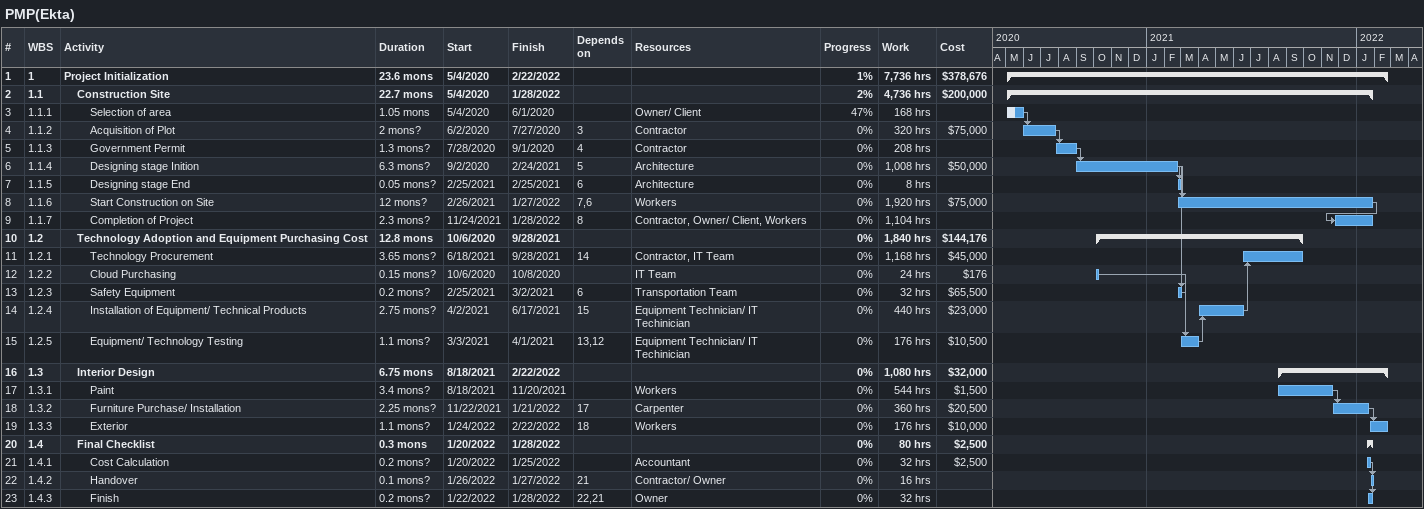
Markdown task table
PMP(Ekta)

| ID | WBS | Task | Duration | Start | Finish | Predecessors | Resources | % complete | Work (h) | Cost ($) |
|---|---|---|---|---|---|---|---|---|---|---|
| 1 | 1 | **Project Initialization** | 23.6mo | 2020-05-04 | 2022-02-22 |  |  | 1 | 7736 | 378676 |
| 2 | 1.1 | **Construction Site** | 22.7mo | 2020-05-04 | 2022-01-28 |  |  | 2 | 4736 | 200000 |
| 3 | 1.1.1 | Selection of area | 1.05mo | 2020-05-04 | 2020-06-01 |  | Owner/ Client | 47 | 168 |  |
| 4 | 1.1.2 | Acquisition of Plot | 2mo? | 2020-06-02 | 2020-07-27 | 3 | Contractor | 0 | 320 | 75000 |
| 5 | 1.1.3 | Government Permit | 1.3mo? | 2020-07-28 | 2020-09-01 | 4 | Contractor | 0 | 208 |  |
| 6 | 1.1.4 | Designing stage Inition | 6.3mo? | 2020-09-02 | 2021-02-24 | 5 | Architecture | 0 | 1008 | 50000 |
| 7 | 1.1.5 | Designing stage End | 0.05mo? | 2021-02-25 | 2021-02-25 | 6 | Architecture | 0 | 8 |  |
| 8 | 1.1.6 | Start Construction on Site | 12mo? | 2021-02-26 | 2022-01-27 | 7, 6 | Workers | 0 | 1920 | 75000 |
| 9 | 1.1.7 | Completion of Project | 2.3mo? | 2021-11-24 | 2022-01-28 | 8 | Contractor, Owner/ Client, Workers | 0 | 1104 |  |
| 10 | 1.2 | **Technology Adoption and Equipment Purchasing Cost** | 12.8mo | 2020-10-06 | 2021-09-28 |  |  | 0 | 1840 | 144176 |
| 11 | 1.2.1 | Technology Procurement | 3.65mo? | 2021-06-18 | 2021-09-28 | 14 | Contractor, IT Team | 0 | 1168 | 45000 |
| 12 | 1.2.2 | Cloud Purchasing | 0.15mo? | 2020-10-06 | 2020-10-08 |  | IT Team | 0 | 24 | 176 |
| 13 | 1.2.3 | Safety Equipment | 0.2mo? | 2021-02-25 | 2021-03-02 | 6 | Transportation Team | 0 | 32 | 65500 |
| 14 | 1.2.4 | Installation of Equipment/ Technical Products | 2.75mo? | 2021-04-02 | 2021-06-17 | 15 | Equipment Technician/ IT Techinician | 0 | 440 | 23000 |
| 15 | 1.2.5 | Equipment/ Technology Testing | 1.1mo? | 2021-03-03 | 2021-04-01 | 13, 12 | Equipment Technician/ IT Techinician | 0 | 176 | 10500 |
| 16 | 1.3 | **Interior Design** | 6.75mo | 2021-08-18 | 2022-02-22 |  |  | 0 | 1080 | 32000 |
| 17 | 1.3.1 | Paint | 3.4mo? | 2021-08-18 | 2021-11-20 |  | Workers | 0 | 544 | 1500 |
| 18 | 1.3.2 | Furniture Purchase/ Installation | 2.25mo? | 2021-11-22 | 2022-01-21 | 17 | Carpenter | 0 | 360 | 20500 |
| 19 | 1.3.3 | Exterior | 1.1mo? | 2022-01-24 | 2022-02-22 | 18 | Workers | 0 | 176 | 10000 |
| 20 | 1.4 | **Final Checklist** | 0.3mo | 2022-01-20 | 2022-01-28 |  |  | 0 | 80 | 2500 |
| 21 | 1.4.1 | Cost Calculation | 0.2mo? | 2022-01-20 | 2022-01-25 |  | Accountant | 0 | 32 | 2500 |
| 22 | 1.4.2 | Handover | 0.1mo? | 2022-01-26 | 2022-01-27 | 21 | Contractor/ Owner | 0 | 16 |  |
| 23 | 1.4.3 | Finish | 0.2mo? | 2022-01-22 | 2022-01-28 | 22, 21 | Owner | 0 | 32 |  |
